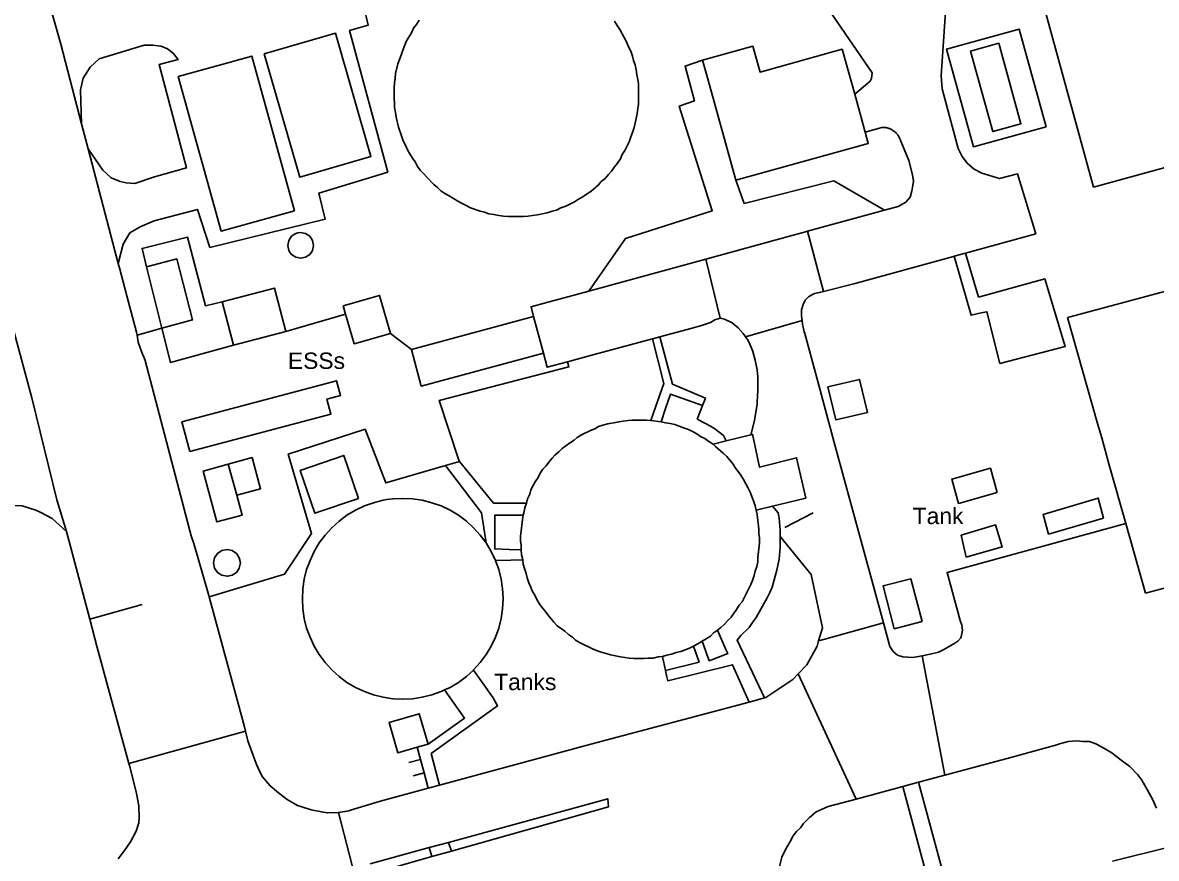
# Model space of a CAD drawing. Header units: millimetres. Extents: x 111502 to 977541, y 8702 to 1044108.
# Drawn here: x 974854 to 974957.9, y 476026.1 to 476102.6 of the extents above; entities that cross this region are included whole.
import ezdxf

# ---------------------------------------------------------------- set-up
doc = ezdxf.new("R2010")
doc.units = ezdxf.units.MM
doc.header["$LTSCALE"] = 0.25
doc.layers.add('X HVSS Site Background', color=8, linetype='Continuous')
doc.styles.add('OS Master Map$1$Standard', font='txt')

# ---------------------------------------------------------------- blocks, each defined once
blk = doc.blocks.new('OS MAP')
at = {"layer": 'X HVSS Site Background', "flags": 128}
for points in [[(488741.25, 240647.57), (488740.1, 240651.76), (488740.1, 240651.76), (488728.55, 240648.59), (488728.55, 240648.59), (488733.14, 240631.84), (488733.14, 240631.84), (488733.93, 240628.95), (488733.93, 240628.95), (488745.49, 240632.12), (488745.49, 240632.12), (488744.71, 240634.96), (488744.71, 240634.96), (488744.34, 240636.29)], [(488644.52, 240621.96), (488644.96, 240623.71), (488644.96, 240623.71), (488645.59, 240624.75), (488645.59, 240624.75), (488646.54, 240625.3), (488646.54, 240625.3), (488647.81, 240625.87), (488647.81, 240625.87), (488651.78, 240626.9), (488651.78, 240626.9), (488652.92, 240623.42), (488652.92, 240623.42), (488663.5, 240626.02), (488663.5, 240626.02), (488662.92, 240628.4), (488662.92, 240628.4), (488669.23, 240630.33), (488669.23, 240630.33), (488665.71, 240643.3), (488665.71, 240643.3), (488667.43, 240643.78), (488667.43, 240643.78), (488667.03, 240645.51)], [(488672.1, 240644.25), (488671.85, 240643.85), (488671.85, 240643.85), (488671.6, 240643.5), (488671.6, 240643.5), (488671.4, 240643.1), (488671.4, 240643.1), (488671.15, 240642.7), (488671.15, 240642.7), (488670.95, 240642.35), (488670.95, 240642.35), (488670.75, 240641.9), (488670.75, 240641.9), (488670.6, 240641.5), (488670.6, 240641.5), (488670.45, 240641.05), (488670.45, 240641.05), (488670.15, 240640.25), (488670.15, 240640.25), (488669.95, 240639.35), (488669.95, 240639.35), (488669.9, 240638.9), (488669.9, 240638.9), (488669.85, 240638.5), (488669.85, 240638.5), (488669.8, 240638.05), (488669.8, 240638.05), (488669.8, 240637.1), (488669.8, 240637.1), (488669.85, 240636.65), (488669.85, 240636.65), (488669.85, 240636.25), (488669.85, 240636.25), (488669.95, 240635.8), (488669.95, 240635.8), (488670, 240635.35), (488670, 240635.35), (488670.2, 240634.45), (488670.2, 240634.45), (488670.5, 240633.65), (488670.5, 240633.65), (488670.65, 240633.2), (488670.65, 240633.2), (488670.85, 240632.8), (488670.85, 240632.8), (488671.05, 240632.35), (488671.05, 240632.35), (488671.25, 240632), (488671.25, 240632), (488671.5, 240631.6), (488671.5, 240631.6), (488671.75, 240631.25), (488671.75, 240631.25), (488671.95, 240630.85), (488671.95, 240630.85), (488672.2, 240630.5), (488672.2, 240630.5), (488672.5, 240630.2), (488672.5, 240630.2), (488672.8, 240629.85), (488672.8, 240629.85), (488673.45, 240629.2), (488673.45, 240629.2), (488673.8, 240628.9), (488673.8, 240628.9), (488674.1, 240628.6), (488674.1, 240628.6), (488674.45, 240628.35), (488674.45, 240628.35), (488674.85, 240628.15), (488674.85, 240628.15), (488675.65, 240627.65), (488675.65, 240627.65), (488676.05, 240627.45), (488676.05, 240627.45), (488676.4, 240627.25), (488676.4, 240627.25), (488676.8, 240627.05), (488676.8, 240627.05), (488677.7, 240626.75), (488677.7, 240626.75), (488678.1, 240626.65), (488678.1, 240626.65), (488678.5, 240626.5), (488678.5, 240626.5), (488678.95, 240626.45), (488678.95, 240626.45), (488679.4, 240626.35), (488679.4, 240626.35), (488679.85, 240626.3), (488679.85, 240626.3), (488680.25, 240626.25), (488680.25, 240626.25), (488681.65, 240626.25), (488681.65, 240626.25), (488682.1, 240626.3), (488682.1, 240626.3), (488682.5, 240626.35), (488682.5, 240626.35), (488682.95, 240626.4), (488682.95, 240626.4), (488683.85, 240626.6), (488683.85, 240626.6), (488684.3, 240626.75), (488684.3, 240626.75), (488684.7, 240626.85), (488684.7, 240626.85), (488685.1, 240627.05), (488685.1, 240627.05), (488685.55, 240627.2), (488685.55, 240627.2), (488686.35, 240627.6), (488686.35, 240627.6), (488686.7, 240627.85), (488686.7, 240627.85), (488687.1, 240628.05), (488687.1, 240628.05), (488687.45, 240628.3), (488687.45, 240628.3), (488687.85, 240628.55), (488687.85, 240628.55), (488688.55, 240629.15), (488688.55, 240629.15), (488688.8, 240629.45), (488688.8, 240629.45), (488689.15, 240629.75), (488689.15, 240629.75), (488689.45, 240630.1), (488689.45, 240630.1), (488689.75, 240630.4), (488689.75, 240630.4), (488690, 240630.8), (488690, 240630.8), (488690.3, 240631.15), (488690.3, 240631.15), (488690.55, 240631.55), (488690.55, 240631.55), (488690.7, 240631.95), (488690.7, 240631.95), (488690.95, 240632.3), (488690.95, 240632.3), (488691.35, 240633.1), (488691.35, 240633.1), (488691.5, 240633.55), (488691.5, 240633.55), (488691.65, 240633.95), (488691.65, 240633.95), (488691.8, 240634.4), (488691.8, 240634.4), (488691.9, 240634.8), (488691.9, 240634.8), (488692.1, 240635.7), (488692.1, 240635.7), (488692.15, 240636.15), (488692.15, 240636.15), (488692.2, 240636.55), (488692.2, 240636.55), (488692.2, 240638.4), (488692.2, 240638.4), (488692.15, 240638.8), (488692.15, 240638.8), (488692.05, 240639.25), (488692.05, 240639.25), (488692, 240639.7), (488692, 240639.7), (488691.9, 240640.15), (488691.9, 240640.15), (488691.75, 240640.55), (488691.75, 240640.55), (488691.65, 240640.95), (488691.65, 240640.95), (488691.5, 240641.4), (488691.5, 240641.4), (488691.3, 240641.8), (488691.3, 240641.8), (488691.1, 240642.25), (488691.1, 240642.25), (488690.9, 240642.65), (488690.9, 240642.65), (488690.7, 240643), (488690.7, 240643), (488690.5, 240643.4), (488690.5, 240643.4), (488690.25, 240643.75), (488690.25, 240643.75), (488690, 240644.15)], [(488637.77, 240647.37), (488639.25, 240642.05), (488639.25, 240642.05), (488641.16, 240634.75)], [(488722.19, 240622.9), (488728.62, 240624.67), (488728.62, 240624.67), (488726.96, 240630.18), (488726.96, 240630.18), (488725.29, 240629.73), (488725.29, 240629.73), (488723.67, 240630.24), (488723.67, 240630.24), (488722.97, 240630.6), (488722.97, 240630.6), (488722.38, 240631.11), (488722.38, 240631.11), (488721.88, 240631.74), (488721.88, 240631.74), (488721.51, 240632.48), (488721.51, 240632.48), (488720.06, 240637.96), (488720.06, 240637.96), (488719.95, 240639.15), (488719.95, 240639.15), (488720.5, 240647.3)], [(488712.03, 240637.45), (488713.23, 240638.46), (488713.23, 240638.46), (488713.45, 240638.66), (488713.45, 240638.66), (488713.57, 240638.91), (488713.57, 240638.91), (488713.64, 240639.41), (488713.64, 240639.41), (488708.67, 240646.65)], [(488657.91, 240641.17), (488661.16, 240629.86), (488661.16, 240629.86), (488667.69, 240631.74), (488667.69, 240631.74), (488664.44, 240643.05), (488664.44, 240643.05), (488657.91, 240641.17)], [(488729.57, 240634.46), (488727.12, 240643.42), (488727.12, 240643.42), (488720.46, 240641.6), (488720.46, 240641.6), (488722.91, 240632.64), (488722.91, 240632.64), (488729.57, 240634.46)], [(488641.77, 240632.45), (488643.12, 240630.51), (488643.12, 240630.51), (488643.87, 240629.79), (488643.87, 240629.79), (488644.69, 240629.46), (488644.69, 240629.46), (488645.25, 240629.34), (488645.25, 240629.34), (488646.05, 240629.27), (488646.05, 240629.27), (488647.84, 240629.9), (488647.84, 240629.9), (488650.77, 240630.71), (488650.77, 240630.71), (488648.27, 240640.18), (488648.27, 240640.18), (488650, 240640.65), (488650, 240640.65), (488649.54, 240641.21), (488649.54, 240641.21), (488649.04, 240641.63), (488649.04, 240641.63), (488648.44, 240641.86), (488648.44, 240641.86), (488647.67, 240641.97), (488647.67, 240641.97), (488646.89, 240641.96), (488646.89, 240641.96), (488642.77, 240640.69), (488642.77, 240640.69), (488641.94, 240639.94), (488641.94, 240639.94), (488641.29, 240638.92), (488641.29, 240638.92), (488641.05, 240637.86), (488641.05, 240637.86), (488641.16, 240634.75)], [(488698.08, 240640.58), (488702.69, 240641.86), (488702.69, 240641.86), (488703.35, 240639.49), (488703.35, 240639.49), (488710.88, 240641.58), (488710.88, 240641.58), (488712.03, 240637.45)], [(488725.23, 240642.13), (488727.27, 240634.75), (488727.27, 240634.75), (488724.69, 240634.03), (488724.69, 240634.03), (488722.64, 240641.42), (488722.64, 240641.42), (488725.23, 240642.13)], [(488660.69, 240626.78), (488653.95, 240624.92), (488653.95, 240624.92), (488650.02, 240639.08), (488650.02, 240639.08), (488654.03, 240640.19), (488654.03, 240640.19), (488656.76, 240640.95), (488656.76, 240640.95), (488660.69, 240626.78)], [(488687.66, 240619.42), (488691.02, 240624.23), (488691.02, 240624.23), (488698.97, 240626.79), (488698.97, 240626.79), (488695.94, 240636.37), (488695.94, 240636.37), (488697.34, 240636.85), (488697.34, 240636.85), (488696.48, 240640.03), (488696.48, 240640.03), (488698.08, 240640.58)], [(488701.13, 240629.59), (488698.74, 240638.21), (488698.74, 240638.21), (488698.08, 240640.58)], [(488712.03, 240637.45), (488712.99, 240633.98)], [(488641.16, 240634.75), (488641.77, 240632.45)], [(488714.76, 240626.84), (488716.02, 240627.17), (488716.02, 240627.17), (488716.71, 240627.58), (488716.71, 240627.58), (488717.11, 240628.03), (488717.11, 240628.03), (488717.28, 240628.61), (488717.28, 240628.61), (488717.36, 240629.09), (488717.36, 240629.09), (488717.43, 240629.5), (488717.43, 240629.5), (488717.32, 240630.06), (488717.32, 240630.06), (488717, 240631.39), (488717, 240631.39), (488716.57, 240632.42), (488716.57, 240632.42), (488716.11, 240633.51), (488716.11, 240633.51), (488716.06, 240633.61), (488716.06, 240633.61), (488716.02, 240633.67), (488716.02, 240633.67), (488715.98, 240633.73), (488715.98, 240633.73), (488715.93, 240633.79), (488715.93, 240633.79), (488715.89, 240633.84), (488715.89, 240633.84), (488715.84, 240633.89), (488715.84, 240633.89), (488715.79, 240633.94), (488715.79, 240633.94), (488715.74, 240633.99), (488715.74, 240633.99), (488715.68, 240634.04), (488715.68, 240634.04), (488715.63, 240634.08), (488715.63, 240634.08), (488715.57, 240634.12), (488715.57, 240634.12), (488715.51, 240634.16), (488715.51, 240634.16), (488715.45, 240634.2), (488715.45, 240634.2), (488715.39, 240634.23), (488715.39, 240634.23), (488715.29, 240634.28), (488715.29, 240634.28), (488715.22, 240634.31), (488715.22, 240634.31), (488715.15, 240634.33), (488715.15, 240634.33), (488715.09, 240634.36), (488715.09, 240634.36), (488715.02, 240634.37), (488715.02, 240634.37), (488714.95, 240634.39), (488714.95, 240634.39), (488714.88, 240634.4), (488714.88, 240634.4), (488714.81, 240634.41), (488714.81, 240634.41), (488714.74, 240634.42), (488714.74, 240634.42), (488714.66, 240634.42), (488714.66, 240634.42), (488714.59, 240634.42), (488714.59, 240634.42), (488714.52, 240634.42), (488714.52, 240634.42), (488712.99, 240633.98)], [(488712.99, 240633.98), (488713.27, 240632.96), (488713.27, 240632.96), (488701.13, 240629.59)], [(488644.52, 240621.96), (488641.77, 240632.45)], [(488636.59, 240609.64), (488630.92, 240630.62)], [(488714.76, 240626.84), (488710.13, 240629.52), (488710.13, 240629.52), (488701.91, 240627.46), (488701.91, 240627.46), (488701.13, 240629.58), (488701.13, 240629.58), (488701.13, 240629.59)], [(488707.7, 240624.91), (488714.76, 240626.84)], [(488647.12, 240621.64), (488646.7, 240623.33), (488646.7, 240623.33), (488650.88, 240624.36), (488650.88, 240624.36), (488652.51, 240618.06), (488652.51, 240618.06), (488654.04, 240618.45)], [(488660.29, 240622.92), (488660.16, 240623.15), (488660.16, 240623.15), (488660.07, 240623.61), (488660.07, 240623.61), (488660.16, 240624.06), (488660.16, 240624.06), (488660.41, 240624.44), (488660.41, 240624.44), (488660.79, 240624.7), (488660.79, 240624.7), (488660.97, 240624.75), (488660.97, 240624.75), (488661.24, 240624.78), (488661.24, 240624.78), (488661.7, 240624.7), (488661.7, 240624.7), (488662.08, 240624.44), (488662.08, 240624.44), (488662.33, 240624.06), (488662.33, 240624.06), (488662.42, 240623.61), (488662.42, 240623.61), (488662.33, 240623.15), (488662.33, 240623.15), (488662.24, 240622.98), (488662.24, 240622.98), (488662.08, 240622.77), (488662.08, 240622.77), (488661.7, 240622.52), (488661.7, 240622.52), (488661.24, 240622.43), (488661.24, 240622.43), (488660.79, 240622.52), (488660.79, 240622.52), (488660.41, 240622.77), (488660.41, 240622.77), (488660.29, 240622.92)], [(488698.38, 240622.35), (488706.05, 240624.45), (488706.05, 240624.45), (488707.3, 240624.8), (488707.3, 240624.8), (488707.7, 240624.91)], [(488709.16, 240619.39), (488707.7, 240624.91)], [(488721.15, 240622.61), (488722.19, 240622.9)], [(488723.39, 240618.87), (488722.19, 240622.9)], [(488646.25, 240615.38), (488646.2, 240615.65), (488646.2, 240615.65), (488645.45, 240618.4), (488645.45, 240618.4), (488644.66, 240621.43), (488644.66, 240621.43), (488644.52, 240621.96)], [(488648.52, 240616.02), (488651.33, 240616.79), (488651.33, 240616.79), (488649.9, 240622.37), (488649.9, 240622.37), (488647.12, 240621.64)], [(488687.66, 240619.42), (488698.38, 240622.35)], [(488699.7, 240616.95), (488698.38, 240622.35)], [(488709.16, 240619.39), (488711.95, 240620.1), (488711.95, 240620.1), (488721.1, 240622.6), (488721.1, 240622.6), (488721.15, 240622.61)], [(488723.63, 240617.42), (488722.72, 240617.21), (488722.72, 240617.21), (488721.15, 240622.61)], [(488736.89, 240598.13), (488735.34, 240603.58), (488735.34, 240603.58), (488734.67, 240605.98), (488734.67, 240605.98), (488734.29, 240607.29), (488734.29, 240607.29), (488731.55, 240616.99), (488731.55, 240616.99), (488731.77, 240617.05), (488731.77, 240617.05), (488740.44, 240619.37), (488740.44, 240619.37), (488751.85, 240622.42)], [(488648.52, 240616.02), (488647.12, 240621.64)], [(488723.63, 240617.42), (488724.15, 240617.53), (488724.15, 240617.53), (488725.34, 240612.79), (488725.34, 240612.79), (488731.33, 240614.35), (488731.33, 240614.35), (488729.45, 240620.53), (488729.45, 240620.53), (488723.39, 240618.87)], [(488654.04, 240618.45), (488658.83, 240619.7), (488658.83, 240619.7), (488659.87, 240615.73)], [(488665.36, 240617.3), (488665.14, 240618.07), (488665.14, 240618.07), (488668.47, 240619.03), (488668.47, 240619.03), (488669.48, 240615.55)], [(488682.6, 240617.08), (488682.36, 240617.99), (488682.36, 240617.99), (488683.7, 240618.35), (488683.7, 240618.35), (488685.4, 240618.8), (488685.4, 240618.8), (488687.66, 240619.42)], [(488707.21, 240616.74), (488707.15, 240617.15), (488707.15, 240617.15), (488707.15, 240617.7), (488707.15, 240617.7), (488707.3, 240618.2), (488707.3, 240618.2), (488707.5, 240618.6), (488707.5, 240618.6), (488707.8, 240618.9), (488707.8, 240618.9), (488707.9, 240618.95), (488707.9, 240618.95), (488708.35, 240619.2), (488708.35, 240619.2), (488708.8, 240619.3), (488708.8, 240619.3), (488709.16, 240619.39)], [(488655.08, 240614.47), (488654.04, 240618.45)], [(488659.87, 240615.73), (488665.36, 240617.3)], [(488669.48, 240615.55), (488666.15, 240614.59), (488666.15, 240614.59), (488665.36, 240617.3)], [(488671.39, 240614.08), (488682.6, 240617.08)], [(488682.6, 240617.08), (488683.5, 240613.72)], [(488694.17, 240615.23), (488697, 240616), (488697, 240616), (488697.9, 240616.25), (488697.9, 240616.25), (488698.8, 240616.55), (488698.8, 240616.55), (488699.2, 240616.8), (488699.2, 240616.8), (488699.7, 240616.95)], [(488699.7, 240616.95), (488700.1, 240616.85), (488700.1, 240616.85), (488700.8, 240616.5), (488700.8, 240616.5), (488701.15, 240616.2), (488701.15, 240616.2), (488701.35, 240616.05), (488701.35, 240616.05), (488701.8, 240615.55), (488701.8, 240615.55), (488702.02, 240615.24)], [(488702.02, 240615.24), (488707.21, 240616.74)], [(488714.66, 240589.02), (488710.25, 240605.2), (488710.25, 240605.2), (488708.64, 240611.14), (488708.64, 240611.14), (488707.45, 240615.55), (488707.45, 240615.55), (488707.4, 240615.7), (488707.4, 240615.7), (488707.25, 240616.4), (488707.25, 240616.4), (488707.21, 240616.74)], [(488646.25, 240615.38), (488648.52, 240616.02)], [(488655.08, 240614.47), (488649.3, 240612.89), (488649.3, 240612.89), (488648.52, 240616.02)], [(488659.87, 240615.73), (488655.08, 240614.47)], [(488652.84, 240591.41), (488652.75, 240591.75), (488652.75, 240591.75), (488651.45, 240596.3), (488651.45, 240596.3), (488651.2, 240597), (488651.2, 240597), (488647, 240613.05), (488647, 240613.05), (488646.65, 240613.9), (488646.65, 240613.9), (488646.35, 240614.75), (488646.35, 240614.75), (488646.25, 240615.38)], [(488669.48, 240615.55), (488671.39, 240614.08)], [(488685.7, 240612.94), (488688.15, 240613.6), (488688.15, 240613.6), (488693.51, 240615.05)], [(488693.35, 240607.56), (488693.78, 240608.79), (488693.78, 240608.79), (488694.54, 240610.94), (488694.54, 240610.94), (488693.51, 240615.05)], [(488693.51, 240615.05), (488694.17, 240615.23)], [(488694.17, 240615.23), (488695.33, 240610.88), (488695.33, 240610.88), (488698.35, 240609.62), (488698.35, 240609.62), (488698.08, 240608.93)], [(488702.02, 240615.24), (488702.2, 240615), (488702.2, 240615), (488702.35, 240614.7), (488702.35, 240614.7), (488702.7, 240613.9), (488702.7, 240613.9), (488702.9, 240613.1), (488702.9, 240613.1), (488703.1, 240612.2), (488703.1, 240612.2), (488703.15, 240611.55), (488703.15, 240611.55), (488703.15, 240610.35), (488703.15, 240610.35), (488703.1, 240609.2), (488703.1, 240609.2), (488703.1, 240609.05), (488703.1, 240609.05), (488702.85, 240607.55), (488702.85, 240607.55), (488702.5, 240606.25)], [(488683.5, 240613.72), (488672.29, 240610.72), (488672.29, 240610.72), (488671.39, 240614.08)], [(488683.5, 240613.72), (488683.84, 240612.45), (488683.84, 240612.45), (488685.7, 240612.94)], [(488675.79, 240603.81), (488675.72, 240604.01), (488675.72, 240604.01), (488673.94, 240609.4), (488673.94, 240609.4), (488685.83, 240612.48), (488685.83, 240612.48), (488685.7, 240612.94)], [(488651.09, 240604.71), (488650.36, 240607.44), (488650.36, 240607.44), (488664.52, 240611.21), (488664.52, 240611.21), (488664.88, 240609.84), (488664.88, 240609.84), (488663.65, 240609.52), (488663.65, 240609.52), (488664.01, 240608.15), (488664.01, 240608.15), (488651.09, 240604.71)], [(488709.58, 240610.64), (488712.47, 240611.33), (488712.47, 240611.33), (488713.2, 240608.31), (488713.2, 240608.31), (488710.31, 240607.61), (488710.31, 240607.61), (488709.58, 240610.64)], [(488636.59, 240609.64), (488638.9, 240600.3), (488638.9, 240600.3), (488639.77, 240597.4)], [(488694.3, 240607.45), (488694.7, 240608.65), (488694.7, 240608.65), (488695.15, 240609.99), (488695.15, 240609.99), (488698.08, 240608.93)], [(488698.08, 240608.93), (488697.59, 240607.68)], [(488681.95, 240600), (488682.05, 240600.4), (488682.05, 240600.4), (488682.25, 240600.8), (488682.25, 240600.8), (488682.35, 240601.2), (488682.35, 240601.2), (488682.55, 240601.6), (488682.55, 240601.6), (488682.75, 240601.95), (488682.75, 240601.95), (488683, 240602.35), (488683, 240602.35), (488683.2, 240602.75), (488683.2, 240602.75), (488683.45, 240603.1), (488683.45, 240603.1), (488683.75, 240603.4), (488683.75, 240603.4), (488684, 240603.75), (488684, 240603.75), (488684.3, 240604.1), (488684.3, 240604.1), (488684.55, 240604.4), (488684.55, 240604.4), (488684.9, 240604.7), (488684.9, 240604.7), (488685.2, 240605), (488685.2, 240605), (488685.9, 240605.5), (488685.9, 240605.5), (488686.3, 240605.75), (488686.3, 240605.75), (488686.6, 240606), (488686.6, 240606), (488687, 240606.25), (488687, 240606.25), (488687.8, 240606.65), (488687.8, 240606.65), (488688.2, 240606.8), (488688.2, 240606.8), (488688.55, 240607), (488688.55, 240607), (488688.95, 240607.15), (488688.95, 240607.15), (488689.4, 240607.25), (488689.4, 240607.25), (488689.55, 240607.3), (488689.55, 240607.3), (488689.95, 240607.35), (488689.95, 240607.35), (488690.4, 240607.45), (488690.4, 240607.45), (488690.8, 240607.5), (488690.8, 240607.5), (488691.25, 240607.55), (488691.25, 240607.55), (488691.65, 240607.6), (488691.65, 240607.6), (488692.95, 240607.6), (488692.95, 240607.6), (488693.35, 240607.56)], [(488693.35, 240607.56), (488694.3, 240607.45)], [(488694.3, 240607.45), (488694.7, 240607.35), (488694.7, 240607.35), (488695.1, 240607.3), (488695.1, 240607.3), (488695.55, 240607.2), (488695.55, 240607.2), (488696.35, 240606.9), (488696.35, 240606.9), (488696.8, 240606.75), (488696.8, 240606.75), (488697.15, 240606.55), (488697.15, 240606.55), (488697.55, 240606.35), (488697.55, 240606.35), (488697.9, 240606.1), (488697.9, 240606.1), (488698.3, 240605.9), (488698.3, 240605.9), (488698.65, 240605.65), (488698.65, 240605.65), (488699.05, 240605.4)], [(488697.59, 240607.68), (488698.35, 240607.3), (488698.35, 240607.3), (488698.8, 240607.05), (488698.8, 240607.05), (488699.2, 240606.8), (488699.2, 240606.8), (488700, 240606.2), (488700, 240606.2), (488700.25, 240605.7)], [(488652.84, 240591.41), (488659.77, 240593.48), (488659.77, 240593.48), (488662.25, 240597.21), (488662.25, 240597.21), (488660.1, 240604.47), (488660.1, 240604.47), (488667.15, 240606.76), (488667.15, 240606.76), (488669.05, 240601.85), (488669.05, 240601.85), (488674.52, 240603.44)], [(488700.25, 240605.7), (488702.5, 240606.25)], [(488702.5, 240606.25), (488702.65, 240606.3), (488702.65, 240606.3), (488703.3, 240603.3), (488703.3, 240603.3), (488706.7, 240604.15), (488706.7, 240604.15), (488707.55, 240600.45), (488707.55, 240600.45), (488704.5, 240599.7)], [(488699.05, 240605.4), (488700.25, 240605.7)], [(488699.05, 240605.4), (488699.3, 240605.15), (488699.3, 240605.15), (488700, 240604.55), (488700, 240604.55), (488700.3, 240604.25), (488700.3, 240604.25), (488700.9, 240603.55), (488700.9, 240603.55), (488701.1, 240603.2), (488701.1, 240603.2), (488701.35, 240602.9), (488701.35, 240602.9), (488701.6, 240602.55), (488701.6, 240602.55), (488701.85, 240602.15), (488701.85, 240602.15), (488702.25, 240601.35), (488702.25, 240601.35), (488702.45, 240601), (488702.45, 240601), (488702.75, 240600.2), (488702.75, 240600.2), (488702.9, 240599.75), (488702.9, 240599.75), (488703, 240599.35)], [(488655.38, 240600.71), (488657.57, 240601.31), (488657.57, 240601.31), (488656.79, 240604.17), (488656.79, 240604.17), (488654.59, 240603.57)], [(488666.54, 240600.43), (488662.55, 240599.06), (488662.55, 240599.06), (488661.2, 240602.99), (488661.2, 240602.99), (488665.19, 240604.36), (488665.19, 240604.36), (488666.54, 240600.43)], [(488655.38, 240600.71), (488655.88, 240598.9), (488655.88, 240598.9), (488653.57, 240598.27), (488653.57, 240598.27), (488652.29, 240602.93), (488652.29, 240602.93), (488654.59, 240603.57)], [(488654.59, 240603.57), (488655.38, 240600.71)], [(488674.52, 240603.44), (488675.79, 240603.81)], [(488674.52, 240603.44), (488677.82, 240599.09), (488677.82, 240599.09), (488678.25, 240596.34)], [(488681.95, 240600), (488680.79, 240600), (488680.79, 240600), (488678.91, 240600), (488678.91, 240600), (488675.79, 240603.81)], [(488725.1, 240600.96), (488721.55, 240599.97), (488721.55, 240599.97), (488720.93, 240602.2), (488720.93, 240602.2), (488724.47, 240603.19), (488724.47, 240603.19), (488725.1, 240600.96)], [(488674.44, 240582.88), (488674.12, 240582.72), (488674.12, 240582.72), (488673.27, 240582.42), (488673.27, 240582.42), (488672.39, 240582.2), (488672.39, 240582.2), (488671.5, 240582.07), (488671.5, 240582.07), (488670.6, 240582.02), (488670.6, 240582.02), (488669.7, 240582.07), (488669.7, 240582.07), (488668.8, 240582.2), (488668.8, 240582.2), (488667.93, 240582.42), (488667.93, 240582.42), (488667.08, 240582.72), (488667.08, 240582.72), (488666.26, 240583.11), (488666.26, 240583.11), (488665.49, 240583.57), (488665.49, 240583.57), (488664.76, 240584.11), (488664.76, 240584.11), (488664.09, 240584.72), (488664.09, 240584.72), (488663.48, 240585.39), (488663.48, 240585.39), (488662.95, 240586.11), (488662.95, 240586.11), (488662.48, 240586.89), (488662.48, 240586.89), (488662.1, 240587.7), (488662.1, 240587.7), (488661.84, 240588.39), (488661.84, 240588.39), (488661.79, 240588.55), (488661.79, 240588.55), (488661.57, 240589.43), (488661.57, 240589.43), (488661.44, 240590.32), (488661.44, 240590.32), (488661.4, 240591.23), (488661.4, 240591.23), (488661.44, 240592.13), (488661.44, 240592.13), (488661.57, 240593.02), (488661.57, 240593.02), (488661.79, 240593.9), (488661.79, 240593.9), (488662.1, 240594.75), (488662.1, 240594.75), (488662.48, 240595.56), (488662.48, 240595.56), (488662.95, 240596.34), (488662.95, 240596.34), (488663.48, 240597.06), (488663.48, 240597.06), (488664.09, 240597.73), (488664.09, 240597.73), (488664.76, 240598.34), (488664.76, 240598.34), (488665.49, 240598.88), (488665.49, 240598.88), (488666.26, 240599.34), (488666.26, 240599.34), (488667.08, 240599.73), (488667.08, 240599.73), (488667.93, 240600.03), (488667.93, 240600.03), (488668.8, 240600.25), (488668.8, 240600.25), (488669.11, 240600.31), (488669.11, 240600.31), (488669.7, 240600.38), (488669.7, 240600.38), (488670.6, 240600.43), (488670.6, 240600.43), (488671.5, 240600.38), (488671.5, 240600.38), (488672.39, 240600.25), (488672.39, 240600.25), (488673.27, 240600.03), (488673.27, 240600.03), (488674.12, 240599.73), (488674.12, 240599.73), (488674.94, 240599.34), (488674.94, 240599.34), (488675.71, 240598.88), (488675.71, 240598.88), (488676.44, 240598.34), (488676.44, 240598.34), (488677.1, 240597.73), (488677.1, 240597.73), (488677.71, 240597.06), (488677.71, 240597.06), (488678.25, 240596.34)], [(488681.64, 240598.88), (488681.7, 240599.1), (488681.7, 240599.1), (488681.8, 240599.55), (488681.8, 240599.55), (488681.95, 240600)], [(488734.85, 240598.6), (488729.8, 240597.15), (488729.8, 240597.15), (488729.3, 240598.95), (488729.3, 240598.95), (488734.35, 240600.45), (488734.35, 240600.45), (488734.85, 240598.6)], [(488628.69, 240598.18), (488634.33, 240599.77), (488634.33, 240599.77), (488635.72, 240599.76), (488635.72, 240599.76), (488636.98, 240599.34), (488636.98, 240599.34), (488637.42, 240599.14), (488637.42, 240599.14), (488638.47, 240598.58), (488638.47, 240598.58), (488639.77, 240597.4)], [(488703, 240599.35), (488703.1, 240598.95), (488703.1, 240598.95), (488703.25, 240597.6), (488703.25, 240597.6), (488703.25, 240597.2), (488703.25, 240597.2), (488703.3, 240596.8), (488703.3, 240596.8), (488703.3, 240596.35), (488703.3, 240596.35), (488703.15, 240595), (488703.15, 240595), (488703.15, 240594.6), (488703.15, 240594.6), (488703.05, 240594.2), (488703.05, 240594.2), (488702.9, 240593.75), (488702.9, 240593.75), (488702.8, 240593.35), (488702.8, 240593.35), (488702.65, 240592.9), (488702.65, 240592.9), (488702.5, 240592.55), (488702.5, 240592.55), (488701.7, 240590.95), (488701.7, 240590.95), (488701.45, 240590.65), (488701.45, 240590.65), (488701.2, 240590.25), (488701.2, 240590.25), (488700.7, 240589.55), (488700.7, 240589.55), (488700.4, 240589.25), (488700.4, 240589.25), (488700.1, 240588.9), (488700.1, 240588.9), (488699.75, 240588.6), (488699.75, 240588.6), (488699.45, 240588.35)], [(488704.5, 240599.7), (488703, 240599.35)], [(488704.5, 240599.7), (488705, 240599.1), (488705, 240599.1), (488705.1, 240598.6), (488705.1, 240598.6), (488705.2, 240597.5), (488705.2, 240597.5), (488705.2, 240596.95)], [(488708.22, 240599.1), (488705.62, 240597.75)], [(488681.64, 240598.88), (488680.52, 240598.89), (488680.52, 240598.89), (488679.05, 240598.9), (488679.05, 240598.9), (488679.04, 240595.79), (488679.04, 240595.79), (488680.35, 240595.75), (488680.35, 240595.75), (488681.45, 240595.72)], [(488681.45, 240595.72), (488681.45, 240596.15), (488681.45, 240596.15), (488681.4, 240596.55), (488681.4, 240596.55), (488681.4, 240596.95), (488681.4, 240596.95), (488681.6, 240598.75), (488681.6, 240598.75), (488681.64, 240598.88)], [(488736.89, 240598.13), (488720.5, 240593.65), (488720.5, 240593.65), (488721.7, 240589.25), (488721.7, 240589.25), (488721.85, 240588.8), (488721.85, 240588.8), (488721.9, 240588.35), (488721.9, 240588.35), (488721.8, 240587.75), (488721.8, 240587.75), (488721.75, 240587.65), (488721.75, 240587.65), (488721.5, 240587.35), (488721.5, 240587.35), (488721.2, 240587.15), (488721.2, 240587.15), (488720.85, 240586.95), (488720.85, 240586.95), (488720.25, 240586.6), (488720.25, 240586.6), (488719.7, 240586.35), (488719.7, 240586.35), (488718.95, 240586.15), (488718.95, 240586.15), (488718.2, 240586)], [(488722.25, 240595.05), (488725.55, 240596), (488725.55, 240596), (488724.95, 240598), (488724.95, 240598), (488721.8, 240597.05), (488721.8, 240597.05), (488722.25, 240595.05)], [(488738.69, 240591.74), (488736.89, 240598.13)], [(488639.77, 240597.4), (488641.91, 240589.36)], [(488705.2, 240596.95), (488705.2, 240595.95), (488705.2, 240595.95), (488705.1, 240594.85), (488705.1, 240594.85), (488704.9, 240593.85), (488704.9, 240593.85), (488704.75, 240593.3), (488704.75, 240593.3), (488704.45, 240592.3), (488704.45, 240592.3), (488704.25, 240591.8), (488704.25, 240591.8), (488704, 240591.3), (488704, 240591.3), (488703, 240589.5), (488703, 240589.5), (488702.65, 240589.05), (488702.65, 240589.05), (488702.35, 240588.6), (488702.35, 240588.6), (488701.6, 240587.85), (488701.6, 240587.85), (488701.25, 240587.45), (488701.25, 240587.45), (488703.77, 240582.14)], [(488705.2, 240596.95), (488708.05, 240593.45), (488708.05, 240593.45), (488709.07, 240588.56), (488709.07, 240588.56), (488708.72, 240587.38)], [(488758.63, 240597.07), (488747.4, 240594.07), (488747.4, 240594.07), (488738.69, 240591.74)], [(488678.25, 240596.34), (488678.71, 240595.56), (488678.71, 240595.56), (488679.1, 240594.75)], [(488654.56, 240593.29), (488654.49, 240593.29), (488654.49, 240593.29), (488654.02, 240593.38), (488654.02, 240593.38), (488653.62, 240593.64), (488653.62, 240593.64), (488653.35, 240594.04), (488653.35, 240594.04), (488653.26, 240594.52), (488653.26, 240594.52), (488653.35, 240594.99), (488653.35, 240594.99), (488653.39, 240595.07), (488653.39, 240595.07), (488653.62, 240595.39), (488653.62, 240595.39), (488654.02, 240595.65), (488654.02, 240595.65), (488654.49, 240595.74), (488654.49, 240595.74), (488654.96, 240595.65), (488654.96, 240595.65), (488655.36, 240595.39), (488655.36, 240595.39), (488655.4, 240595.34), (488655.4, 240595.34), (488655.62, 240594.99), (488655.62, 240594.99), (488655.72, 240594.52), (488655.72, 240594.52), (488655.62, 240594.04), (488655.62, 240594.04), (488655.36, 240593.64), (488655.36, 240593.64), (488654.96, 240593.38), (488654.96, 240593.38), (488654.56, 240593.29)], [(488679.1, 240594.75), (488680.51, 240594.78), (488680.51, 240594.78), (488681.6, 240594.8)], [(488681.6, 240594.8), (488681.5, 240595.25), (488681.5, 240595.25), (488681.45, 240595.7), (488681.45, 240595.7), (488681.45, 240595.72)], [(488694.4, 240585.95), (488694, 240585.9), (488694, 240585.9), (488693.55, 240585.8), (488693.55, 240585.8), (488693.1, 240585.8), (488693.1, 240585.8), (488692.7, 240585.75), (488692.7, 240585.75), (488691.8, 240585.75), (488691.8, 240585.75), (488691.35, 240585.8), (488691.35, 240585.8), (488690.55, 240585.9), (488690.55, 240585.9), (488689.65, 240586.1), (488689.65, 240586.1), (488689.25, 240586.2), (488689.25, 240586.2), (488688.8, 240586.35), (488688.8, 240586.35), (488688.45, 240586.45), (488688.45, 240586.45), (488688.05, 240586.6), (488688.05, 240586.6), (488686.85, 240587.2), (488686.85, 240587.2), (488686.45, 240587.45), (488686.45, 240587.45), (488686.15, 240587.7), (488686.15, 240587.7), (488685.8, 240587.95), (488685.8, 240587.95), (488685.45, 240588.25), (488685.45, 240588.25), (488684.75, 240588.75), (488684.75, 240588.75), (488684.45, 240589.1), (488684.45, 240589.1), (488684.2, 240589.4), (488684.2, 240589.4), (488683.9, 240589.75), (488683.9, 240589.75), (488683.65, 240590.1), (488683.65, 240590.1), (488683.35, 240590.45), (488683.35, 240590.45), (488683.1, 240590.8), (488683.1, 240590.8), (488682.9, 240591.15), (488682.9, 240591.15), (488682.7, 240591.55), (488682.7, 240591.55), (488682.45, 240591.95), (488682.45, 240591.95), (488682.3, 240592.35), (488682.3, 240592.35), (488682.15, 240592.7), (488682.15, 240592.7), (488682, 240593.15), (488682, 240593.15), (488681.9, 240593.55), (488681.9, 240593.55), (488681.75, 240594), (488681.75, 240594), (488681.65, 240594.4), (488681.65, 240594.4), (488681.6, 240594.8)], [(488679.1, 240594.75), (488679.4, 240593.9), (488679.4, 240593.9), (488679.62, 240593.02), (488679.62, 240593.02), (488679.76, 240592.13), (488679.76, 240592.13), (488679.8, 240591.31), (488679.8, 240591.31), (488679.8, 240591.23), (488679.8, 240591.23), (488679.76, 240590.32), (488679.76, 240590.32), (488679.62, 240589.43), (488679.62, 240589.43), (488679.4, 240588.55), (488679.4, 240588.55), (488679.1, 240587.7), (488679.1, 240587.7), (488678.71, 240586.89), (488678.71, 240586.89), (488678.25, 240586.11), (488678.25, 240586.11), (488677.71, 240585.39), (488677.71, 240585.39), (488677.1, 240584.72), (488677.1, 240584.72), (488677.08, 240584.69)], [(488718.2, 240589.15), (488717.17, 240593.06), (488717.17, 240593.06), (488714.63, 240592.4), (488714.63, 240592.4), (488715.66, 240588.48), (488715.66, 240588.48), (488718.2, 240589.15)], [(488641.91, 240589.36), (488646.71, 240590.71)], [(488656.19, 240579.11), (488656.1, 240579.5), (488656.1, 240579.5), (488652.84, 240591.41)], [(488641.91, 240589.36), (488642.6, 240586.75), (488642.6, 240586.75), (488645.5, 240576.13)], [(488708.72, 240587.38), (488709.29, 240587.54), (488709.29, 240587.54), (488714.66, 240589.02)], [(488718.2, 240586), (488717.35, 240585.85), (488717.35, 240585.85), (488716.45, 240585.9), (488716.45, 240585.9), (488715.95, 240586.05), (488715.95, 240586.05), (488715.55, 240586.4), (488715.55, 240586.4), (488715.25, 240586.85), (488715.25, 240586.85), (488714.66, 240589.02)], [(488699.45, 240588.35), (488699.1, 240588.1), (488699.1, 240588.1), (488698.8, 240587.8), (488698.8, 240587.8), (488698.4, 240587.55), (488698.4, 240587.55), (488698.05, 240587.35)], [(488698.05, 240587.35), (488698.7, 240585.55), (488698.7, 240585.55), (488700.4, 240586.2), (488700.4, 240586.2), (488700.23, 240586.58), (488700.23, 240586.58), (488699.45, 240588.35)], [(488697.25, 240586.9), (488696.9, 240586.7), (488696.9, 240586.7), (488696.1, 240586.4), (488696.1, 240586.4), (488695.65, 240586.3), (488695.65, 240586.3), (488695.25, 240586.15), (488695.25, 240586.15), (488694.8, 240586.05), (488694.8, 240586.05), (488694.4, 240585.95)], [(488694.69, 240584.65), (488697.77, 240585.41), (488697.77, 240585.41), (488697.25, 240586.9)], [(488698.05, 240587.35), (488697.65, 240587.1), (488697.65, 240587.1), (488697.25, 240586.9)], [(488708.72, 240587.38), (488708.58, 240586.9), (488708.58, 240586.9), (488707.63, 240585.17), (488707.63, 240585.17), (488706.86, 240584.35)], [(488694.69, 240584.65), (488694.4, 240585.95)], [(488718.2, 240586), (488720.28, 240575.07)], [(488673.97, 240574.14), (488673.21, 240577.05), (488673.21, 240577.05), (488679.28, 240581.41), (488679.28, 240581.41), (488678.88, 240582.16), (488678.88, 240582.16), (488677.08, 240584.69)], [(488677.08, 240584.69), (488676.44, 240584.11), (488676.44, 240584.11), (488675.71, 240583.57), (488675.71, 240583.57), (488674.94, 240583.11), (488674.94, 240583.11), (488674.44, 240582.88)], [(488702.35, 240581.76), (488700.84, 240585.19), (488700.84, 240585.19), (488694.9, 240583.71), (488694.9, 240583.71), (488694.78, 240584.21), (488694.78, 240584.21), (488694.69, 240584.65)], [(488706.86, 240584.35), (488706.37, 240583.83), (488706.37, 240583.83), (488703.87, 240582.17), (488703.87, 240582.17), (488703.77, 240582.14)], [(488706.86, 240584.35), (488707.43, 240583.11), (488707.43, 240583.11), (488712.15, 240572.88)], [(488672.93, 240577.92), (488676.26, 240580.3), (488676.26, 240580.3), (488674.44, 240582.88)], [(488702.35, 240581.76), (488687.85, 240577.9), (488687.85, 240577.9), (488673.97, 240574.14)], [(488703.77, 240582.14), (488702.35, 240581.76)], [(488671.91, 240577.62), (488670.16, 240577.11), (488670.16, 240577.11), (488669.35, 240579.89), (488669.35, 240579.89), (488672.12, 240580.7), (488672.12, 240580.7), (488672.93, 240577.92)], [(488645.5, 240576.13), (488656.19, 240579.11)], [(488664.7, 240571.65), (488663.7, 240571.6), (488663.7, 240571.6), (488663.15, 240571.7), (488663.15, 240571.7), (488662.2, 240571.9), (488662.2, 240571.9), (488661.35, 240572.15), (488661.35, 240572.15), (488660.95, 240572.3), (488660.95, 240572.3), (488660, 240572.85), (488660, 240572.85), (488659.2, 240573.45), (488659.2, 240573.45), (488658.45, 240574.1), (488658.45, 240574.1), (488657.75, 240574.9), (488657.75, 240574.9), (488657.55, 240575.25), (488657.55, 240575.25), (488657.2, 240576.05), (488657.2, 240576.05), (488656.85, 240576.95), (488656.85, 240576.95), (488656.4, 240578.2), (488656.4, 240578.2), (488656.19, 240579.11)], [(488720.28, 240575.07), (488726.35, 240576.7), (488726.35, 240576.7), (488730.55, 240577.85), (488730.55, 240577.85), (488730.8, 240577.95), (488730.8, 240577.95), (488731.6, 240578.15), (488731.6, 240578.15), (488732.4, 240578.2), (488732.4, 240578.2), (488732.95, 240578.15), (488732.95, 240578.15), (488733.55, 240578.15), (488733.55, 240578.15), (488734.15, 240577.95), (488734.15, 240577.95), (488734.65, 240577.65), (488734.65, 240577.65), (488735.6, 240577.1), (488735.6, 240577.1), (488736.45, 240576.45), (488736.45, 240576.45), (488737.25, 240575.85), (488737.25, 240575.85), (488738, 240575.1), (488738, 240575.1), (488738.35, 240574.6), (488738.35, 240574.6), (488738.85, 240573.75), (488738.85, 240573.75), (488739.35, 240572.8), (488739.35, 240572.8), (488739.7, 240572.05)], [(488672.93, 240577.92), (488671.91, 240577.62)], [(488672.24, 240576.5), (488671.91, 240577.62)], [(488645.5, 240576.13), (488645.55, 240575.95), (488645.55, 240575.95), (488645.9, 240574.65), (488645.9, 240574.65), (488646.2, 240573.4), (488646.2, 240573.4), (488646.4, 240572.25), (488646.4, 240572.25), (488646.45, 240571.15), (488646.45, 240571.15), (488646.4, 240570.7), (488646.4, 240570.7), (488646.15, 240569.95), (488646.15, 240569.95), (488645.65, 240568.95), (488645.65, 240568.95), (488645.1, 240568.15), (488645.1, 240568.15), (488644.5, 240567.4)], [(488672.24, 240576.5), (488671.16, 240576.22)], [(488672.56, 240575.28), (488672.24, 240576.5)], [(488671.57, 240575.02), (488672.56, 240575.28)], [(488672.56, 240575.28), (488672.94, 240573.86)], [(488717.89, 240574.43), (488720.28, 240575.07)], [(488673.97, 240574.14), (488672.94, 240573.86)], [(488712.15, 240572.88), (488716.44, 240574.04)], [(488716.44, 240574.04), (488717.89, 240574.43)], [(488719.45, 240562.86), (488716.44, 240574.04)], [(488717.89, 240574.43), (488720.9, 240563.24)], [(488672.94, 240573.86), (488668.45, 240572.65), (488668.45, 240572.65), (488665.8, 240571.85), (488665.8, 240571.85), (488665.65, 240571.8), (488665.65, 240571.8), (488664.7, 240571.65)], [(488674.78, 240568.91), (488689.4, 240572.9), (488689.4, 240572.9), (488689.45, 240572.15), (488689.45, 240572.15), (488675.06, 240568.1)], [(488705.15, 240566.7), (488705.35, 240567.55), (488705.35, 240567.55), (488705.7, 240568.25), (488705.7, 240568.25), (488706.1, 240569), (488706.1, 240569), (488706.4, 240569.5), (488706.4, 240569.5), (488706.7, 240569.9), (488706.7, 240569.9), (488707.05, 240570.25), (488707.05, 240570.25), (488707.3, 240570.6), (488707.3, 240570.6), (488707.9, 240571.2), (488707.9, 240571.2), (488708.5, 240571.7), (488708.5, 240571.7), (488709.6, 240572.2), (488709.6, 240572.2), (488712.15, 240572.88)], [(488667.52, 240560.74), (488664.7, 240571.65)], [(488673.03, 240568.43), (488674.78, 240568.91)], [(488674.78, 240568.91), (488675.06, 240568.1)], [(488673.26, 240567.6), (488667.95, 240566.1)], [(488667.6, 240566.95), (488673.03, 240568.43)], [(488673.03, 240568.43), (488673.26, 240567.6)], [(488675.06, 240568.1), (488673.26, 240567.6)], [(488735.65, 240567.2), (488740.95, 240568.49)]]:
    blk.add_lwpolyline(points, dxfattribs=at)
at = {"layer": 'X HVSS Site Background', "char_height": 1.5, "style": 'OS Master Map$1$Standard'}
for s, insert, attachment_point in [('{\\farial|b0|i0|c0|p34;ESSs}', (488660.07, 240612.27), 7), ('{\\farial|b0|i0|c0|p34;Tank}', (488722, 240598.05), 9), ('{\\farial|b0|i0|c0|p34;Tanks}', (488678.98, 240582.84), 7)]:
    blk.add_mtext(s, dxfattribs=dict(at, insert=insert, attachment_point=attachment_point))

msp = doc.modelspace()

# ---------------------------------------------------------------- block references
at = {"lineweight": 0}
msp.add_blockref('OS MAP', (486218.2, 235458.61), dxfattribs=at)

doc.saveas('drawing.dxf')
